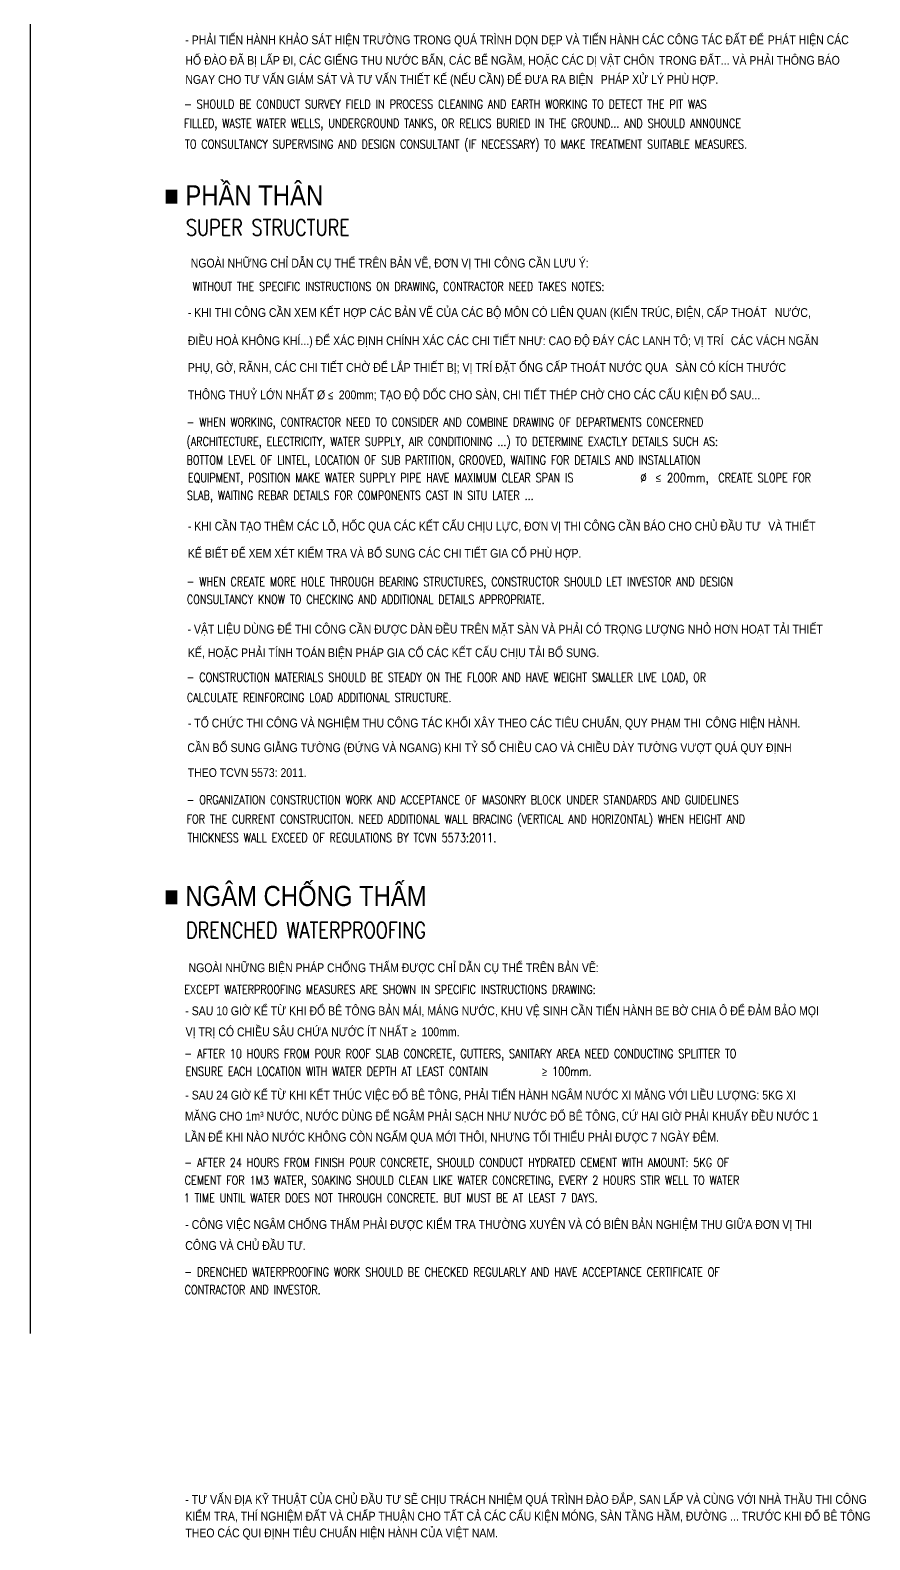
# Model space of a CAD drawing. Header units: millimetres. Extents: x 408913 to 1237273, y -191467 to -86666.
# Drawn here: x 514806 to 535693, y -191467 to -153909 of the extents above; entities that cross this region are included whole.
import ezdxf

# ---------------------------------------------------------------- set-up
doc = ezdxf.new("R2010")
doc.units = ezdxf.units.MM
doc.header["$LTSCALE"] = 35
doc.layers.add('NDC_S_ENG TEXT', color=2, linetype='Continuous', lineweight=9)
doc.layers.add('NDC_S_VN TEXT', color=7, linetype='Continuous', lineweight=9)
doc.layers.add('STR.Dim_F-CL-B', color=8, linetype='Continuous')
doc.styles.add('MtXpl_Arial_CE', font='arial.ttf')
doc.styles.add('MtXpl_Symbol_1', font='symbol.ttf')
doc.styles.add('NDC_ARIAL', font='arial.ttf', dxfattribs={"width": 0.85})
doc.styles.add('NDC_ROMANS', font='romans.shx', dxfattribs={"width": 0.8})

msp = doc.modelspace()

# ---------------------------------------------------------------- linework, layer by layer
at = {"layer": 'STR.Dim_F-CL-B'}
msp.add_line((514806.4, -130337.2), (514806.4, -186337.2), dxfattribs=at)

# ---------------------------------------------------------------- texts
at = {"layer": 'NDC_S_ENG TEXT'}
for s, height, style, width, p in [('- SHOULD BE CONDUCT SURVEY FIELD IN PROCESS CLEANING AND EARTH WORKING TO DETECT THE PIT WAS', 220, 'NDC_ROMANS', 0.8, (518632.6, -155859.2)), ('FILLED, WASTE WATER WELLS, UNDERGROUND TANKS, OR RELICS BURIED IN THE GROUND... AND SHOULD ANNOUNCE', 220, 'NDC_ROMANS', 0.8, (518632.6, -156335.9)), ('TO CONSULTANCY SUPERVISING AND DESIGN CONSULTANT (IF NECESSARY) TO MAKE TREATMENT SUITABLE MEASURES.', 220, 'NDC_ROMANS', 0.8, (518657.7, -156854.4)), ('SUPER STRUCTURE', 400, 'NDC_ROMANS', 0.8, (518681.4, -159018.4)), (' WITHOUT THE SPECIFIC INSTRUCTIONS ON DRAWING, CONTRACTOR NEED TAKES NOTES:', 220, 'NDC_ROMANS', 0.8, (518728, -160395.9)), ('- WHEN WORKING, CONTRACTOR NEED TO CONSIDER AND COMBINE DRAWING OF DEPARTMENTS CONCERNED', 220, 'NDC_ROMANS', 0.8, (518694.5, -163769.5)), ('(ARCHITECTURE, ELECTRICITY, WATER SUPPLY, AIR CONDITIONING ...) TO DETERMINE EXACTLY DETAILS SUCH AS:', 220, 'NDC_ROMANS', 0.8, (518694.5, -164251.4)), ('BOTTOM LEVEL OF LINTEL, LOCATION OF SUB PARTITION, GROOVED, WAITING FOR DETAILS AND INSTALLATION', 220, 'NDC_ROMANS', 0.8, (518694.5, -164712.3)), ('EQUIPMENT, POSITION MAKE WATER SUPPLY PIPE HAVE MAXIMUM CLEAR SPAN IS ', 220, 'NDC_ROMANS', 0.8, (518728, -165152.3)), ('Ø ', 220, 'NDC_ROMANS', 0.85, (529983.6, -165152.3)), ('£', 210.8, 'MtXpl_Symbol_1', 0.85, (530366.5, -165152.3)), ('200mm,', 220, 'NDC_ROMANS', 0.85, (530644.2, -165152.3)), (' CREATE SLOPE FOR', 220, 'NDC_ROMANS', 0.8, (531801.8, -165152.3)), ('SLAB, WAITING REBAR DETAILS FOR COMPONENTS CAST IN SITU LATER ...', 220, 'NDC_ROMANS', 0.8, (518702.8, -165592.3)), ('- WHEN CREATE MORE HOLE THROUGH BEARING STRUCTURES, CONSTRUCTOR SHOULD LET INVESTOR AND DESIGN', 220, 'NDC_ROMANS', 0.8, (518694.5, -167739.5)), ('CONSULTANCY KNOW TO CHECKING AND ADDITIONAL DETAILS APPROPRIATE.', 220, 'NDC_ROMANS', 0.8, (518702.8, -168179.5)), ('- CONSTRUCTION MATERIALS SHOULD BE STEADY ON THE FLOOR AND HAVE WEIGHT SMALLER LIVE LOAD, OR', 220, 'NDC_ROMANS', 0.8, (518694.5, -170118.7)), ('CALCULATE REINFORCING LOAD ADDITIONAL STRUCTURE.', 220, 'NDC_ROMANS', 0.8, (518702.8, -170620)), ('- ORGANIZATION CONSTRUCTION WORK AND ACCEPTANCE OF MASONRY BLOCK UNDER STANDARDS AND GUIDELINES', 220, 'NDC_ROMANS', 0.8, (518694.5, -173165.5)), ('FOR THE CURRENT CONSTRUCITON. NEED ADDITIONAL WALL BRACING (VERTICAL AND HORIZONTAL) WHEN HEIGHT AND', 220, 'NDC_ROMANS', 0.8, (518697, -173647.4)), ('THICKNESS WALL EXCEED OF REGULATIONS BY TCVN 5573:2011.', 220, 'NDC_ROMANS', 0.8, (518722.1, -174108.4)), ('DRENCHED WATERPROOFING', 400, 'NDC_ROMANS', 0.8, (518684.5, -176500.8)), ('EXCEPT WATERPROOFING MEASURES ARE SHOWN IN SPECIFIC INSTRUCTIONS DRAWING:', 220, 'NDC_ROMANS', 0.8, (518640, -177885.4)), ('- AFTER 10 HOURS FROM POUR ROOF SLAB CONCRETE, GUTTERS, SANITARY AREA NEED CONDUCTING SPLITTER TO', 220, 'NDC_ROMANS', 0.8, (518640, -179481.6)), ('ENSURE EACH LOCATION WITH WATER DEPTH AT LEAST CONTAIN ', 220, 'NDC_ROMANS', 0.8, (518673.6, -179921.6)), ('³', 210.8, 'MtXpl_Symbol_1', 0.8, (527540.6, -179921.6)), ('100mm.', 220, 'NDC_ROMANS', 0.8, (527790.1, -179921.6)), ('- AFTER 24 HOURS FROM FINISH POUR CONCRETE, SHOULD CONDUCT HYDRATED CEMENT WITH AMOUNT: 5KG OF', 220, 'NDC_ROMANS', 0.8, (518640, -182190.4)), ('CEMENT FOR 1M3 WATER, SOAKING SHOULD CLEAN LIKE WATER CONCRETING, EVERY 2 HOURS STIR WELL TO WATER', 220, 'NDC_ROMANS', 0.8, (518649.7, -182630.4)), ('1 TIME UNTIL WATER DOES NOT THROUGH CONCRETE. BUT MUST BE AT LEAST 7 DAYS.', 220, 'NDC_ROMANS', 0.8, (518624.5, -183070.4)), ('- DRENCHED WATERPROOFING WORK SHOULD BE CHECKED REGULARLY AND HAVE ACCEPTANCE CERTIFICATE OF', 220, 'NDC_ROMANS', 0.8, (518640, -184914.7)), ('CONTRACTOR AND INVESTOR.', 220, 'NDC_ROMANS', 0.8, (518648.4, -185354.7))]:
    msp.add_text(s, height=height, dxfattribs=dict(at, style=style, width=width)).set_placement(p)
at = {"layer": 'NDC_S_VN TEXT', "width": 0.85}
for s, height, style, p in [('- PHẢI TIẾN HÀNH KHẢO SÁT HIỆN TRƯỜNG TRONG QUÁ TRÌNH DỌN DẸP VÀ TIẾN HÀNH CÁC CÔNG TÁC ĐẤT ĐỂ ', 220.001, 'MtXpl_Arial_CE', (518666.1, -154258.9)), ('PHÁT HIỆN CÁC', 220, 'MtXpl_Arial_CE', (533154.5, -154258.9)), ('HỐ ĐÀO ĐÃ BỊ LẤP ĐI, CÁC GIẾNG THU NƯỚC BẨN, CÁC BỂ NGẦM, HOẶC CÁC DỊ VẬT CHÔN ', 220, 'MtXpl_Arial_CE', (518666.1, -154768.8)), ('TRONG ĐẤT... VÀ PHẢI THÔNG BÁO', 220, 'MtXpl_Arial_CE', (530447.7, -154768.8)), ('NGAY CHO TƯ VẤN GIÁM SÁT VÀ TƯ VẤN THIẾT KẾ (NẾU CẦN) ĐỂ ĐƯA RA BIỆN ', 220, 'MtXpl_Arial_CE', (518666.1, -155244.6)), ('PHÁP XỬ LÝ PHÙ HỢP.', 220, 'MtXpl_Arial_CE', (528997.8, -155244.6)), ('■ PHẦN THÂN', 500, 'NDC_ARIAL', (518142.5, -158268.1)), (' NGOÀI NHỮNG CHỈ DẪN CỤ THỂ TRÊN BẢN VẼ, ĐƠN VỊ THI CÔNG CẦN LƯU Ý:', 220, 'NDC_ARIAL', (518728, -159813.4)), ('- KHI THI CÔNG CẦN XEM KẾT HỢP CÁC BẢN VẼ CỦA CÁC BỘ MÔN CÓ LIÊN QUAN (KIẾN TRÚC, ĐIỆN, CẤP THOÁT ', 220, 'NDC_ARIAL', (518728, -161044.2)), ('NƯỚC,', 220, 'NDC_ARIAL', (533329.8, -161044.2)), ('ĐIỀU HOÀ KHÔNG KHÍ...) ĐỂ XÁC ĐỊNH CHÍNH XÁC CÁC CHI TIẾT NHƯ: CAO ĐỘ ĐÁY CÁC LANH TÔ; VỊ TRÍ ', 220, 'NDC_ARIAL', (518728, -161745.2)), ('CÁC VÁCH NGĂN', 220, 'NDC_ARIAL', (532237.5, -161745.2)), ('PHỤ, GỜ, RÃNH, CÁC CHI TIẾT CHỜ ĐỂ LẮP THIẾT BỊ; VỊ TRÍ ĐẶT ỐNG CẤP THOÁT NƯỚC QUA ', 220, 'NDC_ARIAL', (518728, -162411.5)), ('SÀN CÓ KÍCH THƯỚC', 220, 'NDC_ARIAL', (530854, -162411.5)), ('THÔNG THUỶ LỚN NHẤT Ø ', 220, 'NDC_ARIAL', (518728, -163091.2)), ('£', 210.8, 'MtXpl_Symbol_1', (522217.6, -163091.2)), ('200mm; TẠO ĐỘ DỐC CHO SÀN, CHI TIẾT THÉP CHỜ CHO CÁC CẤU KIỆN ĐỔ SAU...', 220, 'NDC_ARIAL', (522482.6, -163091.2)), ('- KHI CẦN TẠO THÊM CÁC LỖ, HỐC QUA CÁC KẾT CẤU CHỊU LỰC, ĐƠN VỊ THI CÔNG CẦN BÁO CHO CHỦ ĐẦU TƯ ', 220, 'NDC_ARIAL', (518728, -166358.2)), ('VÀ THIẾT', 220, 'NDC_ARIAL', (533167.6, -166358.2)), ('KẾ BIẾT ĐỂ XEM XÉT KIỂM TRA VÀ BỔ SUNG CÁC CHI TIẾT GIA CỐ PHÙ HỢP.', 220, 'NDC_ARIAL', (518730.2, -167033.1)), ('- VẬT LIỆU DÙNG ĐỂ THI CÔNG CẦN ĐƯỢC DÀN ĐỀU TRÊN MẶT SÀN VÀ PHẢI CÓ TRỌNG LƯỢNG NHỎ HƠN HOẠT TẢI THIẾT', 220, 'NDC_ARIAL', (518719.7, -168922.1)), ('KẾ, HOẶC PHẢI TÍNH TOÁN BIỆN PHÁP GIA CỐ CÁC KẾT CẤU CHỊU TẢI BỔ SUNG.', 220, 'NDC_ARIAL', (518730.5, -169507.4)), ('- TỔ CHỨC THI CÔNG VÀ NGHIỆM THU CÔNG TÁC KHỐI XÂY THEO CÁC TIÊU CHUẨN, QUY PHẠM THI', 220, 'NDC_ARIAL', (518728, -171256.2)), ('CÔNG HIỆN HÀNH.', 220, 'NDC_ARIAL', (531602.5, -171257.9)), ('CẦN BỔ SUNG GIẰNG TƯỜNG (ĐỨNG VÀ NGANG) KHI TỶ SỐ CHIỀU CAO VÀ CHIỀU DÀY TƯỜNG VƯỢT QUÁ QUY ĐỊNH', 220, 'NDC_ARIAL', (518717.5, -171869.2)), ('THEO TCVN 5573: 2011.', 220, 'NDC_ARIAL', (518724.4, -172489.8)), ('■ NGÂM CHỐNG THẤM', 500, 'NDC_ARIAL', (518142.5, -175698.5)), (' NGOÀI NHỮNG BIỆN PHÁP CHỐNG THẤM ĐƯỢC CHỈ DẪN CỤ THỂ TRÊN BẢN VẼ:', 220, 'NDC_ARIAL', (518673.6, -177343.7)), ('- SAU 10 GIỜ KỂ TỪ KHI ĐỔ BÊ TÔNG BẢN MÁI, MÁNG NƯỚC, KHU VỆ SINH CẦN TIẾN HÀNH BE BỜ CHIA Ô ĐỂ ĐẢM BẢO MỌI', 220, 'NDC_ARIAL', (518665.3, -178416.3)), ('VỊ TRỊ CÓ CHIỀU SÂU CHỨA NƯỚC ÍT NHẤT ', 220, 'NDC_ARIAL', (518673.6, -178939.6)), ('³', 210.8, 'MtXpl_Symbol_1', (524278.6, -178939.6)), ('100mm.', 220, 'NDC_ARIAL', (524543.7, -178939.6)), ('- SAU 24 GIỜ KỂ TỪ KHI KẾT THÚC VIỆC ĐỔ BÊ TÔNG, PHẢI TIẾN HÀNH NGÂM NƯỚC XI MĂNG VỚI LIỀU LƯỢNG: 5KG XI', 220, 'NDC_ARIAL', (518665.3, -180512.5)), ('MĂNG CHO 1m³ NƯỚC, NƯỚC DÙNG ĐỂ NGÂM PHẢI SẠCH NHƯ NƯỚC ĐỔ BÊ TÔNG, CỨ HAI GIỜ PHẢI KHUẤY ĐỀU NƯỚC 1', 220, 'NDC_ARIAL', (518655.4, -181035.8)), ('LẦN ĐỂ KHI NÀO NƯỚC KHÔNG CÒN NGẤM QUA MỚI THÔI, NHƯNG TỐI THIỂU PHẢI ĐƯỢC 7 NGÀY ĐÊM.', 220, 'NDC_ARIAL', (518655.7, -181559.1)), ('- CÔNG VIỆC NGÂM CHỐNG THẤM PHẢI ĐƯỢC KIỂM TRA THƯỜNG XUYÊN VÀ CÓ BIÊN BẢN NGHIỆM THU GIỮA ĐƠN VỊ THI', 220, 'NDC_ARIAL', (518665.3, -183732.1)), ('CÔNG VÀ CHỦ ĐẦU TƯ.', 220, 'NDC_ARIAL', (518663.1, -184255.4)), ('- TƯ VẤN ĐỊA KỸ THUẬT CỦA CHỦ ĐẦU TƯ SẼ CHỊU TRÁCH NHIỆM QUÁ TRÌNH ĐÀO ĐẮP, SAN LẤP VÀ CÙNG VỚI NHÀ THẦU THI CÔNG', 220.0016, 'MtXpl_Arial_CE', (518666.1, -190572.3)), ('KIỂM TRA, THÍ NGHIỆM ĐẤT VÀ CHẤP THUẬN CHO TẤT CẢ CÁC CẤU KIỆN MÓNG, SÀN TẦNG HẦM, ĐƯỜNG ... TRƯỚC KHI ĐỔ BÊ TÔNG', 220.0016, 'MtXpl_Arial_CE', (518666.1, -190989.2)), ('THEO CÁC QUI ĐỊNH TIÊU CHUẨN HIỆN HÀNH CỦA VIỆT NAM.', 220.002, 'MtXpl_Arial_CE', (518666.1, -191406.2))]:
    msp.add_text(s, height=height, dxfattribs=dict(at, style=style)).set_placement(p)

doc.saveas('drawing.dxf')
